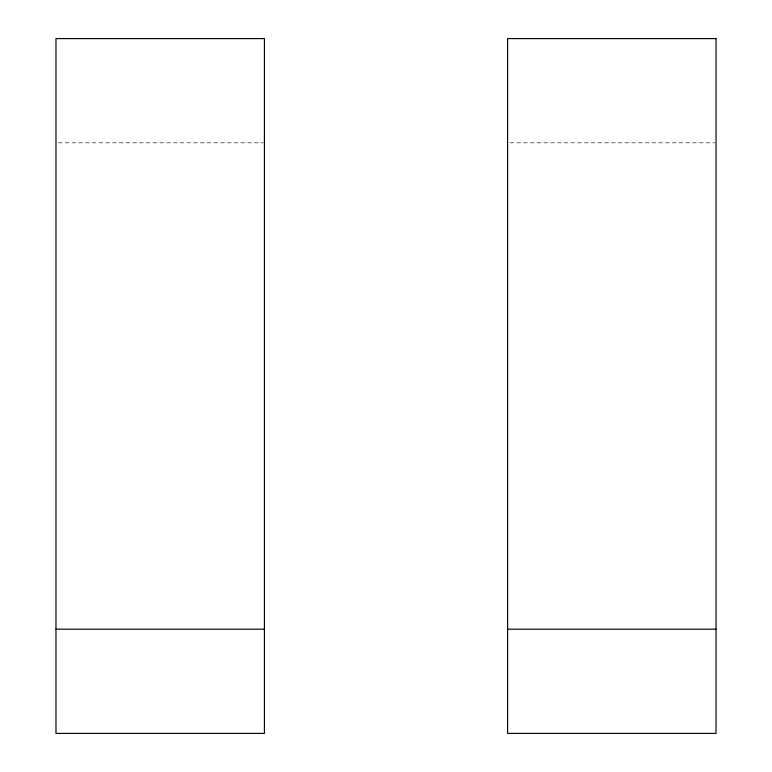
<?xml version="1.0" encoding="UTF-8"?>
<svg xmlns="http://www.w3.org/2000/svg" width="772" height="772" viewBox="0 0 772 772"><rect width="100%" height="100%" fill="white"/><g stroke="black" fill="none" stroke-linecap="round" stroke-linejoin="round"><path stroke-width="0.58" stroke-dasharray="3.86 2.9" d="M58.383 142.82L263.204 142.82M510.002 142.82L714.824 142.82"/><path stroke-width="1.16" d="M55.97 629.18L264.41 629.18M507.59 629.18L716.03 629.18M264.41 38.6L55.97 38.6L55.97 733.4L264.41 733.4L264.41 38.6M716.03 38.6L507.59 38.6L507.59 733.4L716.03 733.4L716.03 38.6"/></g></svg>
